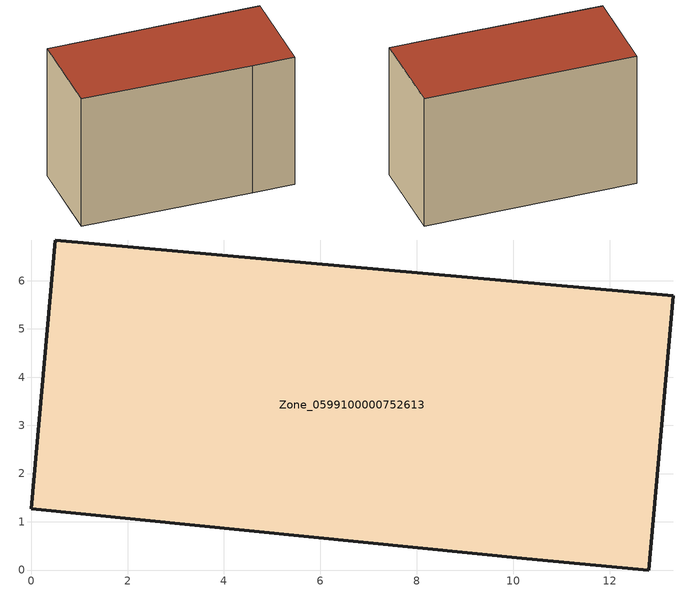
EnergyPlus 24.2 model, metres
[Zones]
Zone_0599100000752613
 floor ground (C_G): 0.5,6.85 13.32,5.69 12.81,0 10.28,0.23 0,1.27 z0
 wall outside (C_F): 13.32,5.69 0.5,6.85 0,1.27 10.28,0.23 12.81,0 13.32,5.69 z0:8.59
 roof outside (C_R): 12.81,0 13.32,5.69 0.5,6.85 0,1.27 10.28,0.23 z8.59
[BUILDING]
Pand.0599100000752613: North Axis=0; Terrain=City; Loads Convergence Tolerance Value=0.04; Temperature Convergence Tolerance Value=0.4; Solar Distribution=FullExterior; Maximum Number of Warmup Days=25; Minimum Number of Warmup Days=1
[Site:Location]
Rotterdam.The.Hague.AP_ZH_NLD Design_Conditions: Latitude=51.96; Longitude=4.45; Time Zone=1; Elevation=-4.5
[SITE:GROUNDTEMPERATURE:BUILDINGSURFACE]
18, 18, 18, 18, 18, 18, 18, 18, 18, 18, 18, 18
[MATERIAL] Thermal Absorptance=0.9; Solar Absorptance=0.7; Visible Absorptance=0.7
Name | Roughness | Thickness | Conductivity | Density | Specific Heat
G.TC.2006-2014 | MediumSmooth | 0.15 | 0.06 | 540 | 1210
F.TC.2006-2014 | Rough | 0.3 | 0.12 | 1920 | 840
R.TC.2006-2014 | MediumRough | 0.2 | 0.08 | 1500 | 1000
[CONSTRUCTION]
C_G: G.TC.2006-2014
C_F: F.TC.2006-2014
C_R: R.TC.2006-2014
[ZONE]
Zone_0599100000752613: Type=1; Multiplier=1; Ceiling Height=Autocalculate; Volume=Autocalculate; Floor Area=autocalculate; Part of Total Floor Area=Yes
[ZONEINFILTRATION:DESIGNFLOWRATE]
Infil_Zone_0599100000752613: Zone or ZoneList or Space or SpaceList=Zone_0599100000752613; Schedule=AlwaysOn; Design Flow Rate Calculation Method=Flow/Area; Flow Rate per Floor Area=0.0015; Constant Term Coefficient=1; Temperature Term Coefficient=0; Velocity Term Coefficient=0; Velocity Squared Term Coefficient=0
[HVACTEMPLATE:ZONE:IDEALLOADSAIRSYSTEM]
Zone_0599100000752613: Maximum Heating Supply Air Temperature=50; Minimum Cooling Supply Air Temperature=13; Maximum Heating Supply Air Humidity Ratio=0.0156; Minimum Cooling Supply Air Humidity Ratio=0.0077; Heating Limit=NoLimit; Cooling Limit=NoLimit; Dehumidification Control Type=ConstantSensibleHeatRatio; Cooling Sensible Heat Ratio=0.7; Dehumidification Setpoint=60; Humidification Control Type=None; Humidification Setpoint=30; Outdoor Air Method=None; Outdoor Air Flow Rate per Person=0.00944; Outdoor Air Flow Rate per Zone Floor Area=0; Outdoor Air Flow Rate per Zone=0; Demand Controlled Ventilation Type=None; Outdoor Air Economizer Type=NoEconomizer; Heat Recovery Type=None; Sensible Heat Recovery Effectiveness=0.7; Latent Heat Recovery Effectiveness=0.65
[ZONECONTROL:THERMOSTAT]
ThermostatControl_Zone_0599100000752613: Zone or ZoneList=Zone_0599100000752613; Control Type Schedule=DualSetpointControlType; Control 1=Thermostat_Zone_0599100000752613; Temperature Difference Between Cutout And Setpoint=0
[THERMOSTATSETPOINT:DUALSETPOINT]
Thermostat_Zone_0599100000752613: Heating Setpoint Temperature Schedule=HeatingSetpoint_Zone_0599100000752613; Cooling Setpoint Temperature Schedule=CoolingSetpoint_Zone_0599100000752613
[SCHEDULE:COMPACT]
HeatingSetpoint_Zone_0599100000752613: Through: 12/31, For: AllDays, Until: 24:00, 21
CoolingSetpoint_Zone_0599100000752613: Through: 12/31, For: AllDays, Until: 24:00, 24
DualSetpointControlType: Through: 12/31, For: AllDays, Until: 24:00, 4
AlwaysOn: Through: 12/31, For: AllDays, Until: 24:00, 1
